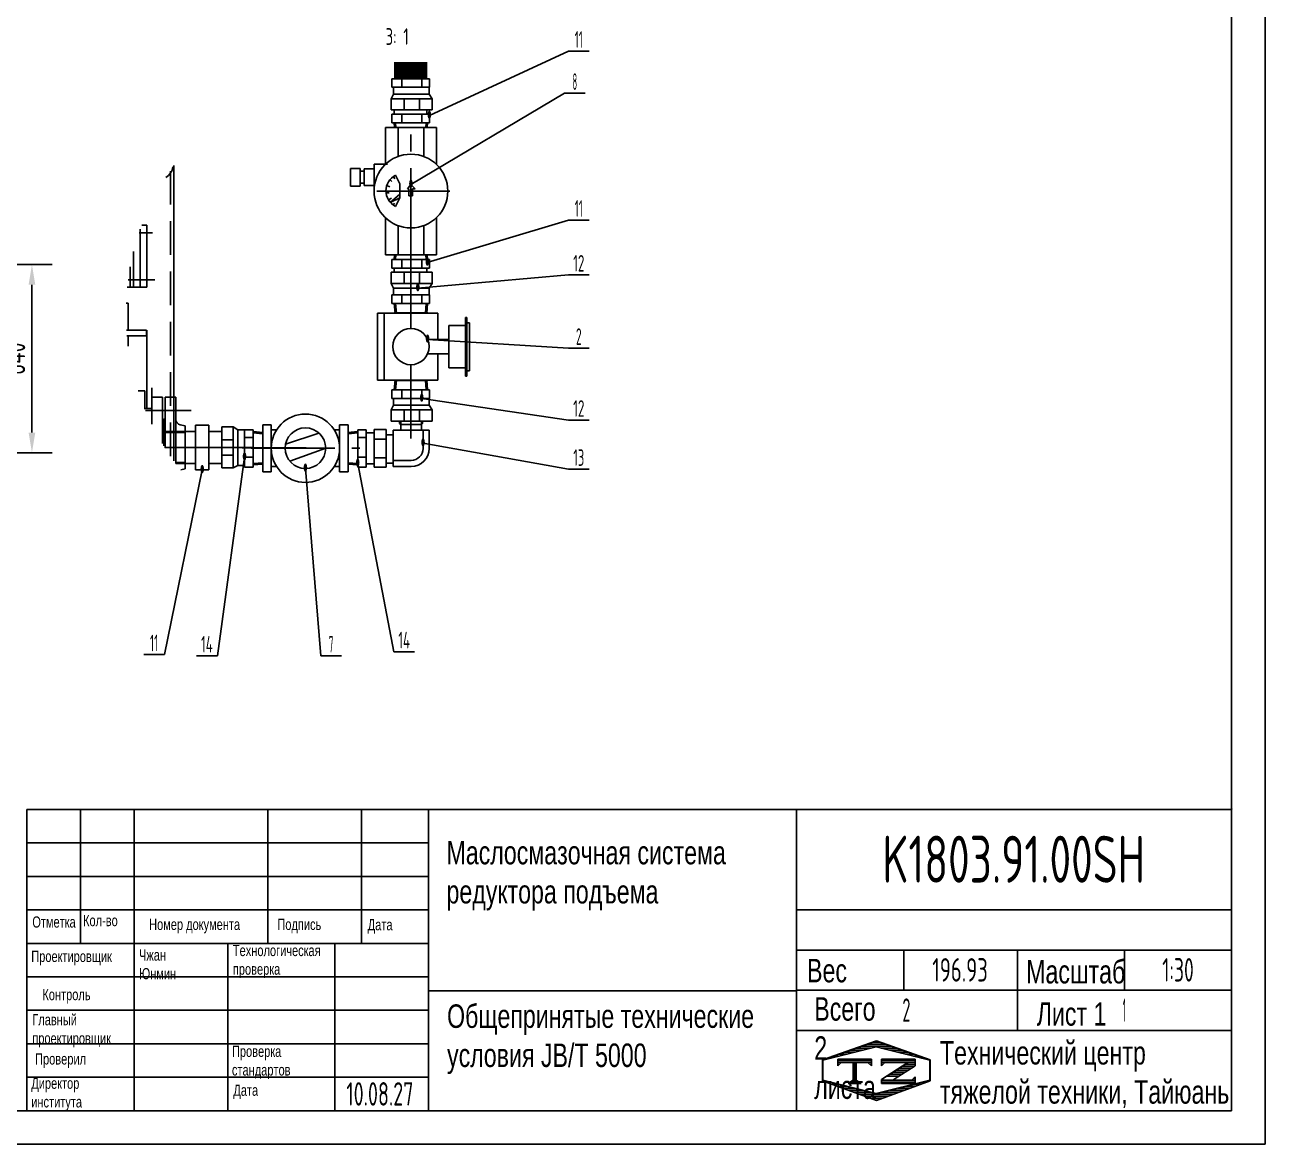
# Model space of a CAD drawing. Header units: millimetres. Extents: x -318 to 12282, y 0 to 8910.
# Drawn here: x 6734 to 12282, y 0 to 5008 of the extents above; entities that cross this region are included whole.
import ezdxf
from ezdxf.enums import TextEntityAlignment as Align

# ---------------------------------------------------------------- set-up
doc = ezdxf.new("R2010")
doc.units = ezdxf.units.MM
doc.header["$LTSCALE"] = 300
for name, pattern in [('F', [0.75, 0.5, -0.25]), ('G', [2, 1.25, -0.25, 0.25, -0.25]), ('K', [2.5, 1.25, -0.25, 0.25, -0.25, 0.25, -0.25])]:
    doc.linetypes.add(name, pattern=pattern)
for name, color, linetype in [('01', 7, 'Continuous'), ('02', 1, 'Continuous'), ('04', 2, 'F'), ('05', 4, 'G'), ('07', 6, 'K'), ('08', 1, 'Continuous'), ('11', 3, 'Continuous'), ('THICK', 7, 'Continuous')]:
    doc.layers.add(name, color=color, linetype=linetype)
doc.styles.get("Standard").update_dxf_attribs({"font": 'isocp', "width": 0.707, "bigfont": 'intecad.shx'})
doc.dimstyles.new('INTE', dxfattribs={"dimscale": 30, "dimtxt": 3.5, "dimasz": 3, "dimexe": 3, "dimexo": 0, "dimgap": 1, "dimtad": 1, "dimdec": 3, "dimdsep": 46, "dimtxsty": 'Standard', "dimcen": 0, "dimclrd": 1, "dimclre": 1, "dimclrt": 3, "dimaunit": 1, "dimadec": 4, "dimazin": 0, "dimtfac": 1, "dimtdec": 3, "dimtmove": 0, "dimatfit": 0, "dimfxl": 1, "dimarcsym": 0})

# ---------------------------------------------------------------- blocks, each defined once
blk = doc.blocks.new('*D54')
at = {"layer": '08', "color": 1, "lineweight": -2}
for p, q in [((5890.7, 3935.1), (6855.5, 3935.1)), ((6765.5, 3845.1), (6765.5, 3183.7)), ((5976.5, 3093.7), (6855.5, 3093.7))]:
    blk.add_line(p, q, dxfattribs=at)
at = {"layer": '08', "color": 1}
for points in [[(6750.5, 3845.1), (6780.5, 3845.1), (6765.5, 3935.1)], [(6750.5, 3183.7), (6780.5, 3183.7), (6765.5, 3093.7)]]:
    blk.add_solid(points, dxfattribs=at)
at = {"layer": 'Defpoints', "color": 0}
for p in [(5890.7, 3935.1), (5976.5, 3093.7), (6765.5, 3093.7)]:
    blk.add_point(p, dxfattribs=at)
at = {"layer": '08', "color": 3, "insert": (6683, 3514.4), "char_height": 105, "attachment_point": 5, "rotation": 90}
blk.add_mtext('840', dxfattribs=at)
blk = doc.blocks.new('*U83')
at = {"layer": '01'}
for points in [[(415, 5), (415, 292)], [(25, 5), (415, 5)]]:
    blk.add_lwpolyline(points, dxfattribs=at)
at = {"layer": '02'}
for points in [[(420, 0), (420, 297)], [(0, 0), (420, 0)]]:
    blk.add_lwpolyline(points, dxfattribs=at)
blk = doc.blocks.new('*X88')
at = {"color": 0}
for p, q in [((127.06, 7.8), (132.06, 7.8)), ((127.06, 7.5), (132.06, 7.5)), ((127.06, 7.2), (127.32, 7.2)), ((128.3, 5.7), (130.1, 5.7)), ((128.77, 6), (130.57, 6)), ((129.23, 6.3), (131.04, 6.3)), ((129.7, 6.6), (131.51, 6.6)), ((130.16, 6.9), (131.98, 6.9)), ((130.62, 7.2), (132.06, 7.2)), ((127.84, 5.4), (129.64, 5.4))]:
    blk.add_line(p, q, dxfattribs=at)
blk = doc.blocks.new('*X89')
at = {"color": 0}
for p, q in [((127.06, 4.8), (132.06, 4.8)), ((127.06, 4.5), (132.06, 4.5)), ((131.84, 5.1), (132.06, 5.1))]:
    blk.add_line(p, q, dxfattribs=at)
blk = doc.blocks.new('*X87')
at = {"color": 0}
for p, q in [((122.34, 4.5), (123.72, 4.5)), ((122.82, 4.8), (123.24, 4.8))]:
    blk.add_line(p, q, dxfattribs=at)
blk = doc.blocks.new('*X86')
at = {"color": 0}
for p, q in [((120.53, 7.8), (125.53, 7.8)), ((120.53, 7.5), (125.53, 7.5)), ((120.53, 7.2), (120.79, 7.2)), ((125.27, 7.2), (125.53, 7.2))]:
    blk.add_line(p, q, dxfattribs=at)
blk = doc.blocks.new('*X85')
at = {"color": 0}
for p, q in [((122.38, 9.3), (124.32, 9.3)), ((123.24, 9.6), (125.52, 9.6)), ((124.1, 9.9), (128.52, 9.9)), ((124.97, 10.2), (127.67, 10.2)), ((125.83, 10.5), (126.82, 10.5)), ((127.02, 9.6), (129.37, 9.6)), ((128.22, 9.3), (130.22, 9.3)), ((118.22, 7.8), (118.32, 7.8)), ((118.22, 7.5), (118.27, 7.5)), ((118.94, 8.1), (119.52, 8.1)), ((119.8, 8.4), (120.72, 8.4)), ((120.66, 8.7), (121.92, 8.7)), ((121.52, 9), (123.12, 9)), ((129.42, 9), (131.07, 9)), ((130.62, 8.7), (131.92, 8.7)), ((131.82, 8.4), (132.77, 8.4)), ((133.02, 8.1), (133.62, 8.1)), ((134.22, 7.8), (134.32, 7.8)), ((134.27, 7.5), (134.32, 7.5)), ((118.22, 7.2), (118.27, 7.2)), ((118.22, 6.9), (118.27, 6.9)), ((118.22, 6.6), (118.27, 6.6)), ((118.22, 6.3), (118.27, 6.3)), ((118.22, 6), (118.27, 6)), ((118.22, 5.7), (118.27, 5.7)), ((134.27, 7.2), (134.32, 7.2)), ((134.27, 6.9), (134.32, 6.9)), ((134.27, 6.6), (134.32, 6.6)), ((134.27, 6.3), (134.32, 6.3)), ((134.27, 6), (134.32, 6)), ((134.27, 5.7), (134.32, 5.7)), ((118.22, 5.4), (118.27, 5.4)), ((118.22, 5.1), (118.27, 5.1)), ((118.22, 4.8), (118.27, 4.8)), ((118.79, 4.5), (119.42, 4.5)), ((119.61, 4.2), (120.62, 4.2)), ((120.43, 3.9), (121.82, 3.9)), ((130.72, 3.9), (132.14, 3.9)), ((131.92, 4.2), (132.95, 4.2)), ((133.12, 4.5), (133.76, 4.5)), ((134.27, 5.4), (134.32, 5.4)), ((134.27, 5.1), (134.32, 5.1)), ((134.27, 4.8), (134.32, 4.8)), ((121.26, 3.6), (123.02, 3.6)), ((122.08, 3.3), (124.22, 3.3)), ((122.91, 3), (125.42, 3)), ((123.73, 2.7), (128.89, 2.7)), ((124.55, 2.4), (128.07, 2.4)), ((125.38, 2.1), (127.26, 2.1)), ((127.12, 3), (129.7, 3)), ((128.32, 3.3), (130.51, 3.3)), ((129.52, 3.6), (131.32, 3.6)), ((126.2, 1.8), (126.45, 1.8))]:
    blk.add_line(p, q, dxfattribs=at)

msp = doc.modelspace()

# ---------------------------------------------------------------- linework, layer by layer
for p, q in [((8554.4683, 3718.1497), (8366.9228, 3718.1497)), ((8554.4683, 3418.1497), (8366.9228, 3418.1497)), ((7798.285, 3207.5092), (7798.285, 3019.9638)), ((8179.285, 3207.5092), (8179.285, 3019.9638))]:
    msp.add_line(p, q)
at = {"layer": '01'}
for p, q in [((8459.6785, 4833.1143), (8459.6785, 4766.7907)), ((8376.0849, 4608.419), (8376.0849, 4570.029)), ((8385.3847, 4608.419), (8385.3847, 4627.1135)), ((8420.4138, 4608.419), (8420.4138, 4570.029)), ((8509.0717, 4608.419), (8509.0717, 4570.029)), ((8531.9226, 4608.419), (8531.9226, 4627.1135)), ((8543.2721, 4608.419), (8543.2721, 4570.029)), ((8346.3802, 4549.1774), (8346.3802, 4383.1606)), ((8346.3802, 4549.1774), (8575.0109, 4549.1774)), ((8403.5379, 4549.1774), (8403.5379, 4418.9611)), ((8517.8532, 4549.1774), (8517.8532, 4418.9611)), ((8575.0109, 4549.1774), (8575.0109, 4383.1606)), ((8295.6955, 4264.1774), (8295.6955, 4384.1774)), ((8295.6955, 4384.1774), (8355.6955, 4384.1774)), ((8234.3563, 4365.4109), (8190.6955, 4365.4109)), ((8190.6955, 4365.4109), (8190.6955, 4285.7755)), ((8234.3563, 4285.7755), (8234.3563, 4365.4109)), ((8251.5595, 4353.5732), (8234.3563, 4353.5732)), ((8234.3563, 4353.5732), (8234.3563, 4299.7655)), ((8295.6955, 4364.3348), (8251.5595, 4364.3348)), ((8251.5595, 4364.3348), (8251.5595, 4289.004)), ((8251.5595, 4299.7655), (8251.5595, 4353.5732)), ((8295.6955, 4289.004), (8295.6955, 4364.3348)), ((8382.9072, 4329.8064), (8389.0154, 4318.314)), ((8410.8538, 4297.1714), (8391.3711, 4334.8779)), ((8190.6955, 4285.7755), (8234.3563, 4285.7755)), ((8234.3563, 4299.7655), (8251.5595, 4299.7655)), ((8251.5595, 4289.004), (8295.6955, 4289.004)), ((8352.4793, 4288.5217), (8365.9668, 4283.3126)), ((8366.9577, 4315.2162), (8374.7094, 4307.1772)), ((8410.8538, 4233.1586), (8410.8538, 4297.1714)), ((8460.6955, 4293.7537), (8445.4207, 4274.1325)), ((8445.4207, 4274.1325), (8451.6939, 4274.1325)), ((8451.6939, 4274.1325), (8451.6939, 4242.7385)), ((8479.1392, 4274.1325), (8460.6955, 4293.7537)), ((8468.1611, 4242.7385), (8468.1611, 4274.1325)), ((8468.1611, 4274.1325), (8479.1392, 4274.1325)), ((8349.4817, 4255.8137), (8362.7877, 4256.2661)), ((8360.05, 4224.8849), (8373.1199, 4232.4015)), ((8368.5477, 4213.2538), (8410.8538, 4250.6977)), ((8410.8538, 4233.1586), (8368.5477, 4213.2538)), ((8410.8538, 4233.1586), (8391.3711, 4195.4521)), ((8451.6939, 4242.7385), (8468.1611, 4242.7385)), ((8381.4256, 4201.5687), (8386.6311, 4210.1279)), ((7256.7617, 4111.2979), (7280.1385, 4111.2979)), ((7280.1385, 4111.2979), (7280.1385, 3833.7979)), ((8346.3802, 3979.1774), (8346.3802, 4145.1942)), ((8403.5379, 3979.1774), (8403.5379, 4109.3937)), ((8517.8532, 3979.1774), (8517.8532, 4109.3937)), ((8575.0109, 3979.1774), (8575.0109, 4145.1942)), ((7220.1385, 3993.8804), (7220.1385, 3833.7979)), ((8346.3802, 3979.1774), (8575.0109, 3979.1774)), ((8376.0849, 3919.9358), (8376.0849, 3958.3258)), ((8420.4138, 3919.9358), (8420.4138, 3958.3258)), ((8509.0717, 3919.9358), (8509.0717, 3958.3258)), ((8543.2721, 3919.9358), (8543.2721, 3958.3258)), ((8372.5603, 3851.0381), (8372.5603, 3901.2413)), ((8372.5603, 3901.2413), (8555.6509, 3901.2413)), ((8385.3847, 3919.9358), (8385.3847, 3901.2413)), ((8429.8559, 3851.0381), (8429.8559, 3901.2413)), ((8498.3553, 3851.0381), (8498.3553, 3901.2413)), ((8531.9226, 3919.9358), (8531.9226, 3901.2413)), ((8555.6509, 3851.0381), (8555.6509, 3901.2413)), ((7280.1385, 3833.7979), (7191.782, 3833.7979)), ((8372.5603, 3851.0381), (8555.6509, 3851.0381)), ((8383.4788, 3829.9971), (8372.5603, 3851.0381)), ((8383.4788, 3829.9971), (8383.4788, 3799.954)), ((8383.4788, 3829.9971), (8542.6349, 3829.9971)), ((8542.6349, 3829.9971), (8555.6509, 3851.0381)), ((8542.6349, 3829.9971), (8542.6349, 3799.954)), ((8376.0849, 3799.954), (8376.0849, 3761.5641)), ((8420.4138, 3799.954), (8420.4138, 3761.5641)), ((8509.0717, 3799.954), (8509.0717, 3761.5641)), ((8543.2721, 3799.954), (8543.2721, 3761.5641)), ((7196.4459, 3762.0797), (7186.6794, 3762.0797)), ((7196.4459, 3641.7979), (7196.4459, 3762.0797)), ((8580.6955, 3718.1497), (8310.6955, 3718.1497)), ((8310.6955, 3718.1497), (8310.6955, 3418.1497)), ((8340.6955, 3718.1497), (8340.6955, 3418.1497)), ((8385.6955, 3719.5816), (8535.6955, 3719.5816)), ((8389.8217, 3718.1497), (8531.5694, 3718.1497)), ((8580.6955, 3600.2523), (8580.6955, 3718.1497)), ((8629.7276, 3473.26), (8629.7276, 3662.26)), ((8629.7276, 3662.26), (8704.7276, 3662.26)), ((8704.7276, 3436.51), (8704.7276, 3699.01)), ((8704.7276, 3699.01), (8710.7276, 3699.01)), ((8710.7276, 3436.51), (8710.7276, 3699.01)), ((8710.7276, 3675.01), (8722.7276, 3675.01)), ((8722.7276, 3460.51), (8722.7276, 3675.01)), ((7188.4155, 3641.7979), (7196.4459, 3641.7979)), ((7188.4155, 3641.7979), (7277.8809, 3641.7979)), ((7277.8809, 3616.2403), (7190.4471, 3616.2403)), ((7195.5709, 3616.2403), (7195.5709, 3570.3691)), ((7277.8809, 3641.7979), (7277.8809, 3616.2403)), ((7280.1386, 3641.7979), (7280.1386, 3290.7979)), ((8629.7276, 3600.2523), (8535.1393, 3600.2523)), ((8629.7276, 3536.047), (8629.7276, 3600.2523)), ((8535.1393, 3536.047), (8629.7276, 3536.047)), ((8580.6955, 3418.1497), (8580.6955, 3536.047)), ((8629.7276, 3473.26), (8704.7276, 3473.26)), ((8710.7276, 3460.51), (8722.7276, 3460.51)), ((8310.6955, 3418.1497), (8580.6955, 3418.1497)), ((8385.6955, 3416.7178), (8535.6955, 3416.7178)), ((8389.8217, 3418.1497), (8531.5694, 3418.1497)), ((8704.7276, 3436.51), (8710.7276, 3436.51)), ((7270.9021, 3371.1236), (7240.6886, 3371.1236)), ((7270.9021, 3288.9975), (7270.9021, 3371.1236)), ((7301.2366, 3341.7979), (7301.2366, 3221.8284)), ((7349.2366, 3341.7979), (7301.2366, 3341.7979)), ((7349.2366, 3341.7979), (7349.2366, 3134.25)), ((7361.2366, 3114.9334), (7361.2366, 3342.1465)), ((7409.2366, 3342.1465), (7361.2366, 3342.1465)), ((7409.2366, 3045.3095), (7409.2366, 3342.1465)), ((8376.0849, 3336.3453), (8376.0849, 3374.7353)), ((8383.4788, 3306.3022), (8383.4788, 3336.3453)), ((8420.4138, 3336.3453), (8420.4138, 3374.7353)), ((8509.0717, 3336.3453), (8509.0717, 3374.7353)), ((8542.6349, 3306.3022), (8542.6349, 3336.3453)), ((8543.2721, 3336.3453), (8543.2721, 3374.7353)), ((8383.4788, 3306.3022), (8372.5603, 3285.2613)), ((8372.5603, 3285.2613), (8555.6509, 3285.2613)), ((8372.5603, 3285.2613), (8372.5603, 3235.0581)), ((8383.4788, 3306.3022), (8542.6349, 3306.3022)), ((8429.8559, 3285.2613), (8429.8559, 3235.0581)), ((8498.3553, 3285.2613), (8498.3553, 3235.0581)), ((8542.6349, 3306.3022), (8555.6509, 3285.2613)), ((8555.6509, 3285.2613), (8555.6509, 3235.0581)), ((7355.2366, 3242.7979), (7349.2366, 3242.7979)), ((7355.2366, 3124.4828), (7355.2366, 3243.1465)), ((7361.2366, 3243.1465), (7355.2366, 3243.1465)), ((7355.2366, 3242.7979), (7355.2366, 3124.4828)), ((7428.3329, 3218.1607), (7451.2366, 3213.38)), ((7798.285, 3218.7365), (7835.785, 3218.7365)), ((7798.285, 3218.7365), (7798.285, 3008.7365)), ((7835.785, 3218.7365), (7835.785, 3008.7365)), ((8141.785, 3218.7365), (8179.285, 3218.7365)), ((8141.785, 3218.7365), (8141.785, 3008.7365)), ((8179.285, 3218.7365), (8179.285, 3008.7365)), ((8372.5603, 3235.0581), (8555.6509, 3235.0581)), ((8410.3791, 3235.0581), (8410.3791, 3224.5505)), ((8410.3791, 3224.5505), (8415.7791, 3219.1505)), ((8415.7791, 3219.1505), (8507.5791, 3219.1505)), ((8512.9791, 3224.5505), (8507.5791, 3219.1505)), ((8512.9791, 3235.0581), (8512.9791, 3224.5505)), ((7451.2366, 3020.9131), (7451.2366, 3213.38)), ((7451.2366, 3189.1465), (7497.493, 3189.1465)), ((7497.493, 3016.6016), (7497.493, 3216.9941)), ((7497.493, 3216.9941), (7557.0161, 3216.9941)), ((7557.0161, 3216.9941), (7557.0161, 3016.6016)), ((7557.0161, 3189.1465), (7618.326, 3189.1465)), ((7665.3967, 3208.6919), (7615.1934, 3208.6919)), ((7615.1934, 3025.6012), (7615.1934, 3208.6919)), ((7665.3967, 3025.6012), (7665.3967, 3208.6919)), ((7686.4376, 3195.6759), (7665.3967, 3208.6919)), ((7686.4376, 3036.5198), (7686.4376, 3195.6759)), ((7686.4376, 3195.6759), (7716.4807, 3195.6759)), ((7716.4807, 3196.313), (7754.8706, 3196.313)), ((7798.285, 3042.8627), (7798.285, 3184.6103)), ((7835.785, 3196.1852), (7859.9005, 3196.1852)), ((7899.8477, 3132.0607), (8049.0792, 3181.6352)), ((8141.785, 3196.1852), (8117.6695, 3196.1852)), ((8179.285, 3042.8627), (8179.285, 3184.6103)), ((8261.0894, 3196.313), (8222.6994, 3196.313)), ((8261.0894, 3182.8754), (8295.8859, 3182.8754)), ((8295.8859, 3196.8971), (8349.8859, 3196.8971)), ((8349.8859, 3173.1108), (8380.6791, 3173.1108)), ((8380.6791, 3193.7194), (8542.6791, 3193.7194)), ((8380.6791, 3193.7194), (8380.6791, 3031.7194)), ((8414.9137, 3193.7194), (8414.9137, 3209.9705)), ((8508.4445, 3193.7194), (8508.4445, 3209.9705)), ((8514.9781, 3112.7194), (8514.9781, 3193.7194)), ((8542.6791, 3112.7194), (8542.6791, 3193.7194)), ((7665.3967, 3151.3963), (7615.1934, 3151.3963)), ((7716.4807, 3162.1126), (7754.8706, 3162.1126)), ((7919.0644, 3055.5587), (8079.5904, 3113.7365)), ((8261.0894, 3162.1126), (8222.6994, 3162.1126)), ((8295.8859, 3154.8082), (8349.8859, 3154.8082)), ((7665.3967, 3082.8968), (7615.1934, 3082.8968)), ((7716.4807, 3073.4548), (7754.8706, 3073.4548)), ((8261.0894, 3073.4548), (8222.6994, 3073.4548)), ((8295.8859, 3070.6306), (8349.8859, 3070.6306)), ((8461.6791, 3059.4204), (8380.6791, 3059.4204)), ((7431.2773, 3016.747), (7451.2366, 3020.9131)), ((7451.2366, 3045.1465), (7497.493, 3045.1465)), ((7557.0161, 3016.6016), (7497.493, 3016.6016)), ((7557.0161, 3045.1465), (7618.326, 3045.1465)), ((7665.3967, 3025.6012), (7615.1934, 3025.6012)), ((7686.4376, 3036.5198), (7665.3967, 3025.6012)), ((7686.4376, 3036.5198), (7716.4807, 3036.5198)), ((7716.4807, 3029.1258), (7754.8706, 3029.1258)), ((7798.285, 3008.7365), (7835.785, 3008.7365)), ((7835.785, 3031.2878), (7859.9005, 3031.2878)), ((8141.785, 3031.2878), (8117.6695, 3031.2878)), ((8141.785, 3008.7365), (8179.285, 3008.7365)), ((8261.0894, 3029.1258), (8222.6994, 3029.1258)), ((8261.0894, 3043.2613), (8295.8859, 3043.2613)), ((8295.8859, 3028.5417), (8349.8859, 3028.5417)), ((8349.8859, 3046.2903), (8380.6791, 3046.2903)), ((8461.6791, 3031.7194), (8380.6791, 3031.7194))]:
    msp.add_line(p, q, dxfattribs=at)
at = {"layer": '01', "color": 7, "linetype": 'Continuous'}
for p, q in [((8543.2721, 4608.419), (8376.0849, 4608.419)), ((8543.2721, 4570.029), (8376.0849, 4570.029)), ((8386.0009, 4570.029), (8387.8252, 4549.1774)), ((8535.3902, 4570.029), (8533.5659, 4549.1774)), ((7400.1386, 3057.6741), (7400.1386, 4378.6253)), ((8543.2721, 3958.3258), (8376.0849, 3958.3258)), ((8386.0009, 3958.3258), (8387.8252, 3979.1774)), ((8535.3902, 3958.3258), (8533.5659, 3979.1774)), ((8543.2721, 3919.9358), (8376.0849, 3919.9358)), ((8543.2721, 3799.954), (8376.0849, 3799.954)), ((8543.2721, 3761.5641), (8376.0849, 3761.5641)), ((8386.0009, 3761.5641), (8389.8442, 3717.6349)), ((8526.6955, 3718.1497), (8394.6955, 3718.1497)), ((8395.7279, 3718.1497), (8525.6632, 3718.1497)), ((8535.3902, 3761.5641), (8531.5469, 3717.6349)), ((8386.0009, 3374.7353), (8389.8442, 3418.6644)), ((8526.6955, 3418.1497), (8394.6955, 3418.1497)), ((8395.7279, 3418.1497), (8525.6632, 3418.1497)), ((8535.3902, 3374.7353), (8531.5469, 3418.6644)), ((8543.2721, 3374.7353), (8376.0849, 3374.7353)), ((8543.2721, 3336.3453), (8376.0849, 3336.3453)), ((7301.2366, 3290.7979), (7270.9021, 3290.7979)), ((8415.7791, 3219.1505), (8415.7791, 3209.9705)), ((8507.5791, 3219.1505), (8507.5791, 3209.9705)), ((7716.4807, 3196.313), (7716.4807, 3029.1258)), ((7754.8706, 3196.313), (7754.8706, 3029.1258)), ((7754.8706, 3188.4311), (7798.7998, 3184.5878)), ((7798.285, 3179.7365), (7798.285, 3047.7365)), ((7798.285, 3048.7688), (7798.285, 3178.7041)), ((8222.6994, 3188.4311), (8178.7703, 3184.5878)), ((8179.285, 3179.7365), (8179.285, 3047.7365)), ((8179.285, 3048.7688), (8179.285, 3178.7041)), ((8222.6994, 3196.313), (8222.6994, 3029.1258)), ((8261.0894, 3196.313), (8261.0894, 3029.1258)), ((8295.8859, 3196.8971), (8295.8859, 3028.5417)), ((8349.8859, 3196.8971), (8349.8859, 3028.5417)), ((7754.8706, 3039.0419), (7798.7998, 3042.8852)), ((8222.6994, 3039.0419), (8178.7703, 3042.8852))]:
    msp.add_line(p, q, dxfattribs=at)
at = {"layer": '01'}
for centre, radius in [((8460.6955, 4264.1774), 165), ((8460.6955, 3568.1497), 81.0707), ((7988.785, 3113.7365), 153), ((7988.785, 3113.7365), 90.8054)]:
    msp.add_circle(centre, radius, dxfattribs=at)
for centre, radius, start, end in [((7333.4162, 4380.4527), 62.9657, 298.7706065, 352.9783409), ((8427.3912, 4265.165), 78.4687, 117.3250748, 242.6749252), ((7433.2366, 3241.6543), 24, 180, 258.2101147), ((8461.6791, 3112.7194), 81, 270, 0), ((8461.6791, 3112.7194), 53.299, 270, 0)]:
    msp.add_arc(centre, radius, start, end, dxfattribs=at)
msp.add_point((12131.938, 1500), dxfattribs=at)
at = {"layer": '02'}
for p, q in [((8543.2721, 4601.6373), (9165.0547, 4890.4134)), ((9165.0547, 4890.4134), (9258.0547, 4890.4134)), ((8460.6955, 4293.7537), (9147.4158, 4701.7684)), ((9147.4158, 4701.7684), (9240.4158, 4701.7684)), ((8534.0985, 3945.1247), (9165.0547, 4134.2498)), ((9165.0547, 4134.2498), (9258.0547, 4134.2498)), ((8491.6224, 3829.9971), (9165.0547, 3888.834)), ((9165.0547, 3888.834), (9258.0547, 3888.834)), ((8535.1393, 3600.2523), (9165.0547, 3560.9633)), ((9165.0547, 3560.9633), (9258.0547, 3560.9633)), ((8509.0717, 3336.3453), (9165.0547, 3239.4006)), ((8415.7791, 3235.0581), (8415.7791, 3219.1505)), ((8507.5791, 3235.0581), (8507.5791, 3219.1505)), ((9165.0547, 3239.4006), (9258.0547, 3239.4006)), ((8514.9781, 3136.4108), (9165.0547, 3019.6045)), ((7716.4807, 3073.4548), (7594.8177, 2184.8068)), ((7527.2546, 3016.6016), (7358.455, 2190.3841)), ((7988.785, 3022.9311), (8057.2439, 2184.8068)), ((8222.6994, 3044.9706), (8384.0954, 2203.394)), ((9165.0547, 3019.6045), (9258.0547, 3019.6045)), ((7358.455, 2190.3841), (7265.455, 2190.3841)), ((7594.8177, 2184.8068), (7501.8177, 2184.8068)), ((8057.2439, 2184.8068), (8150.2439, 2184.8068)), ((8384.0954, 2203.394), (8477.0954, 2203.394))]:
    msp.add_line(p, q, dxfattribs=at)
at = {"layer": '02', "color": 1, "linetype": 'Continuous'}
for p, q in [((8391.9296, 4570.029), (8393.7539, 4549.1774)), ((8529.4615, 4570.029), (8527.6372, 4549.1774)), ((8391.9296, 3958.3258), (8393.7539, 3979.1774)), ((8529.4615, 3958.3258), (8527.6372, 3979.1774)), ((8391.9296, 3761.5641), (8395.7279, 3718.1497)), ((8529.4615, 3761.5641), (8525.6632, 3718.1497)), ((8391.9296, 3374.7353), (8395.7279, 3418.1497)), ((8529.4615, 3374.7353), (8525.6632, 3418.1497)), ((7754.8706, 3182.5024), (7798.285, 3178.7041)), ((8222.6994, 3182.5024), (8179.285, 3178.7041)), ((7754.8706, 3044.9706), (7798.285, 3048.7688)), ((8222.6994, 3044.9706), (8179.285, 3048.7688))]:
    msp.add_line(p, q, dxfattribs=at)
at = {"layer": '04', "color": 2, "linetype": 'F'}
for p, q in [((7385.1386, 3078.8639), (7385.1386, 4357.4355)), ((7205.1385, 3925.7207), (7205.1385, 3833.7979)), ((7451.2366, 3189.1465), (7355.2366, 3189.1465)), ((7451.2366, 3184.6465), (7355.2366, 3184.6465)), ((7451.2366, 3049.6465), (7406.0157, 3049.6465)), ((7451.2366, 3045.1465), (7409.3583, 3045.1465))]:
    msp.add_line(p, q, dxfattribs=at)
at = {"layer": '05', "color": 4, "linetype": 'G'}
for p, q in [((8460.6955, 3991.8926), (8460.6955, 4577.972)), ((8308.2782, 4264.1774), (8634.2629, 4264.1774)), ((7304.4184, 4077.5479), (7244.7804, 4077.5479)), ((7250.1385, 4093.0641), (7250.1385, 3833.7979)), ((7315.5333, 3867.5479), (7195.7865, 3867.5479)), ((7301.2366, 3384.3671), (7301.2366, 3221.8284)), ((7273.9028, 3281.7979), (7400.7422, 3281.7979)), ((7477.0608, 3282.1465), (7309.7311, 3282.1465)), ((7477.0608, 3117.1465), (7359.8342, 3117.1465)), ((7448.0406, 3116.7979), (7360.0547, 3116.7979)), ((7477.0608, 3117.1465), (7753.326, 3117.1465)), ((7705.3467, 3115.1684), (7992.0808, 3115.1684)), ((7745.7841, 3113.7365), (8231.786, 3113.7365))]:
    msp.add_line(p, q, dxfattribs=at)
at = {"layer": '05'}
for p, q in [((8460.6955, 3649.1497), (8460.6955, 3997.1497)), ((8460.6955, 3487.1497), (8460.6955, 3156.9186))]:
    msp.add_line(p, q, dxfattribs=at)
at = {"layer": '07', "color": 6, "linetype": 'K'}
for p, q in [((8543.2721, 4766.7907), (8376.0849, 4766.7907)), ((8376.0849, 4728.4007), (8376.0849, 4766.7907)), ((8543.2721, 4728.4007), (8376.0849, 4728.4007)), ((8383.4788, 4698.3577), (8383.4788, 4728.4007)), ((8420.4138, 4728.4007), (8420.4138, 4766.7907)), ((8509.0717, 4728.4007), (8509.0717, 4766.7907)), ((8542.6349, 4698.3577), (8542.6349, 4728.4007)), ((8543.2721, 4728.4007), (8543.2721, 4766.7907)), ((8383.4788, 4698.3577), (8372.5603, 4677.3167)), ((8372.5603, 4677.3167), (8555.6509, 4677.3167)), ((8372.5603, 4677.3167), (8372.5603, 4627.1135)), ((8383.4788, 4698.3577), (8542.6349, 4698.3577)), ((8429.8559, 4677.3167), (8429.8559, 4627.1135)), ((8498.3553, 4677.3167), (8498.3553, 4627.1135)), ((8542.6349, 4698.3577), (8555.6509, 4677.3167)), ((8555.6509, 4677.3167), (8555.6509, 4627.1135)), ((8372.5603, 4627.1135), (8555.6509, 4627.1135)), ((8372.5603, 4627.1135), (8555.6509, 4627.1135))]:
    msp.add_line(p, q, dxfattribs=at)
at = {"layer": '07', "color": 6, "linetype": 'K', "const_width": 150}
msp.add_lwpolyline([(8459.6785, 4766.7907), (8459.6785, 4842.1124)], dxfattribs=at)
at = {"layer": 'THICK'}
for p, q in [((6743.17, 1497.192), (6743.17, 150)), ((6743.17, 1497.192), (12131.938, 1497.192)), ((6982.5933, 1496.5422), (6982.5933, 1497.192)), ((6982.6708, 898.44), (6982.6708, 1497.192)), ((7222.1716, 150), (7222.1716, 1497.192)), ((7820.9236, 898.44), (7820.9236, 1497.192)), ((8240.05, 898.44), (8240.05, 1497.192)), ((8539.426, 150), (8539.426, 1497.192)), ((10185.994, 150), (10185.994, 1497.192)), ((12131.938, 150), (12131.938, 1497.192)), ((6743.17, 1048.128), (8539.426, 1048.128)), ((10185.994, 1048.128), (12131.938, 1048.128)), ((6743.17, 898.44), (8539.426, 898.44)), ((7641.298, 150), (7641.298, 898.44)), ((8120.2996, 150), (8120.2996, 898.44)), ((10185.994, 868.5024), (12131.938, 868.5024)), ((10664.9956, 688.8768), (10664.9956, 868.5024)), ((11173.9348, 509.2512), (11173.9348, 868.5024)), ((11652.9364, 688.8768), (11652.9364, 868.5024)), ((8539.426, 686.2817), (10185.994, 686.2817)), ((10185.994, 688.8768), (12131.938, 688.8768)), ((10185.994, 509.2512), (12131.938, 509.2512)), ((6743.17, 150), (12131.938, 150))]:
    msp.add_line(p, q, dxfattribs=at)
at = {"layer": 'THICK', "color": 3}
for p, q in [((6743.17, 1347.504), (8539.426, 1347.504)), ((6743.17, 1197.816), (8539.426, 1197.816)), ((6743.17, 748.752), (8539.426, 748.752)), ((6743.17, 599.064), (8539.426, 599.064)), ((6743.17, 449.376), (8539.426, 449.376)), ((10301.3159, 377.708), (10543.9614, 462.2212)), ((10543.9614, 462.2212), (10783.4556, 377.708)), ((10302.8915, 375.8047), (10542.3923, 435.6799)), ((10542.3923, 435.6799), (10781.8931, 375.8047)), ((10301.3159, 283.5909), (10301.3159, 377.708)), ((10302.8915, 285.9919), (10302.8915, 375.8047)), ((10370.5201, 350.5615), (10370.5201, 380.4991)), ((10370.5201, 380.4991), (10520.2081, 380.4991)), ((10385.4889, 365.5303), (10370.5201, 350.5615)), ((10505.2393, 365.5303), (10385.4889, 365.5303)), ((10438.8134, 365.6732), (10438.8134, 283.5609)), ((10445.3621, 365.6732), (10445.3621, 283.5609)), ((10452.8463, 365.6732), (10452.8463, 283.5609)), ((10520.2081, 350.5615), (10505.2393, 365.5303)), ((10520.2081, 380.4991), (10520.2081, 350.5615)), ((10566.0447, 380.4991), (10566.0447, 350.5615)), ((10566.0447, 380.4991), (10715.7327, 380.4991)), ((10566.0447, 350.5615), (10581.0135, 365.5303)), ((10683.9208, 365.5303), (10566.0447, 289.2632)), ((10581.0135, 365.5303), (10683.9208, 365.5303)), ((10715.7286, 350.8474), (10639.0415, 301.7677)), ((10715.7327, 380.4991), (10715.7327, 350.5615)), ((10781.8931, 375.8047), (10781.8931, 285.9919)), ((10783.4556, 377.708), (10783.4556, 283.5909)), ((6743.17, 299.688), (8539.426, 299.688)), ((10543.9614, 195.2362), (10301.3159, 283.5909)), ((10542.3923, 226.1167), (10302.8915, 285.9919)), ((10445.3621, 290.4036), (10416.3608, 272.1564)), ((10445.3621, 290.4036), (10474.3633, 272.1564)), ((10781.8931, 285.9919), (10542.3923, 226.1167)), ((10783.4556, 283.5909), (10543.9614, 195.2362)), ((10566.0447, 289.2632), (10566.0447, 272.1564)), ((10639.0415, 301.7677), (10616.1627, 287.1252)), ((10700.7598, 287.1252), (10616.1627, 287.1252)), ((10715.7286, 302.094), (10700.7598, 287.1252)), ((10715.7286, 272.1564), (10715.7286, 302.094)), ((10416.3608, 272.1564), (10445.3621, 272.1564)), ((10474.3633, 272.1564), (10445.3621, 272.1564)), ((10566.0447, 272.1564), (10715.7286, 272.1564))]:
    msp.add_line(p, q, dxfattribs=at)
for p in [(6743.17, 299.688), (6743.17, 150)]:
    msp.add_point(p, dxfattribs=at)

# ---------------------------------------------------------------- block references
at = {"layer": '01', "xscale": 30, "yscale": 30, "zscale": 30}
msp.add_blockref('*U83', (-318.062, 0), dxfattribs=at)
at = {"layer": 'THICK', "color": 3, "xscale": 29.93760000000111, "yscale": 29.93759999999975, "zscale": 29.9376}
for name in ['*X85', '*X86', '*X88', '*X87', '*X89']:
    msp.add_blockref(name, (6762.1042, 142.6855), dxfattribs=at)

# ---------------------------------------------------------------- texts
at = {"layer": '01', "attachment_point": 1}
for s, insert, char_height in [('{\\fArial|b0|i0|c204|p34;\\C3;Маслосмазочная система\\Pредуктора подъема}', (8619.828, 1357.084), 105), ('{\\fArial|b0|i0|c204|p34;Отметка}', (6767.1831, 1019.181), 50), ('{\\fArial|b0|i0|c204|p34;Кол-во}', (6994.1842, 1025.3948), 50), ('{\\fArial|b0|i0|c204|p34;Номер документа}', (7289.5965, 1008.3069), 50), ('{\\fArial|b0|i0|c204|p34;Подпись}', (7863.3183, 1008.3069), 50), ('{\\fArial|b0|i0|c204|p34;Дата}', (8267.5668, 1006.7534), 50), ('{\\fArial|b0|i0|c204|p34;Технологическая\\Pпроверка}', (7664.2789, 891.509), 50), ('{\\fArial|b0|i0|c204|p34;Проектировщик}', (6762.4939, 865.1004), 50), ('{\\fArial|b0|i0|c204|p34;Масштаб}', (11212.5619, 824.2375), 105), ('{\\fArial|b0|i0|c204|p34;Контроль}', (6812.2475, 694.2213), 50), ('{\\fArial|b0|i0|c204|p34;Общепринятые технические\\Pусловия \\fArial|b0|i0|c0|p34;JB/T 5000}', (8622.3946, 625.4342), 105), ('{\\fArial|b0|i0|c204|p34;Лист 1}', (11259.8189, 635.3743), 105), ('{\\fArial|b0|i0|c204|p34;Главный\\Pпроектировщик}', (6767.1594, 581.9797), 50), ('{\\fArial|b0|i0|c204|p34;Технический центр\\Pтяжелой техники, Тайюань}', (10827.0445, 461.4214), 105)]:
    msp.add_mtext(s, dxfattribs=dict(at, insert=insert, char_height=char_height))
for s, insert, char_height, width in [('{\\fArial|b0|i0|c204|p34;\\C3;Чжан Юнмин}', (7244.4824, 871.3142), 50, 1.554799), ('{\\fArial|b0|i0|c204|p34;Вес}', (10232.6014, 829.2076), 105, 2.487224), ('{\\fArial|b0|i0|c204|p34;Всего 2 листа}', (10264.9352, 657.7397), 105, 4.974404), ('{\\fArial|b0|i0|c204|p34;Проверил}', (6779.5979, 406.4402), 50, 1.554799), ('{\\fArial|b0|i0|c204|p34;Проверка\\Pстандартов}', (7660.1776, 440.5171), 50, 1.554799), ('{\\fArial|b0|i0|c204|p34;Директор\\Pинститута}', (6762.495, 297.699), 50, 1.554799), ('{\\fArial|b0|i0|c204|p34;Дата}', (7666.3968, 266.531), 50, 7.773996)]:
    msp.add_mtext(s, dxfattribs=dict(at, insert=insert, char_height=char_height, width=width))
at = {"layer": '02', "width": 0.605172}
for p, p2 in [((8534.2721, 4586.6373), (8552.2721, 4586.6373)), ((8451.6955, 4278.7537), (8469.6955, 4278.7537)), ((8525.0985, 3930.1247), (8543.0985, 3930.1247)), ((8482.6224, 3814.9971), (8500.6224, 3814.9971)), ((8526.1393, 3585.2523), (8544.1393, 3585.2523)), ((8500.0717, 3321.3453), (8518.0717, 3321.3453)), ((8505.9781, 3121.4108), (8523.9781, 3121.4108)), ((7707.4807, 3058.4548), (7725.4807, 3058.4548)), ((8213.6994, 3029.9706), (8231.6994, 3029.9706)), ((7518.2546, 3001.6016), (7536.2546, 3001.6016)), ((7979.785, 3007.9311), (7997.785, 3007.9311))]:
    msp.add_text('●', height=30, dxfattribs=at).set_placement(p, p2, align=Align.FIT)
at = {"layer": '11', "width": 0.707}
msp.add_text('3: 1', height=75, dxfattribs=at).set_placement((8399.1982, 4917.8491), align=Align.CENTER)
at = {"layer": '11'}
for s, height, width, p, p2 in [('11', 74.24621, 0.582235, (9193.1825, 4905.4134), (9229.9269, 4905.4134)), ('8', 74.2462, 0.514182, (9183.4174, 4716.7684), (9204.4142, 4716.7684)), ('11', 74.24621, 0.582235, (9193.1825, 4149.2498), (9229.9269, 4149.2498)), ('12', 74.24621, 0.611465, (9186.357, 3903.834), (9236.7524, 3903.834)), ('2', 74.2462, 0.562593, (9198.8135, 3575.9633), (9224.2959, 3575.9633)), ('12', 74.24621, 0.611465, (9186.357, 3254.4006), (9236.7524, 3254.4006)), ('13', 74.24621, 0.609833, (9186.8461, 3034.6045), (9236.2633, 3034.6045)), ('11', 74.24621, 0.582235, (7293.5828, 2205.3841), (7330.3272, 2205.3841)), ('14', 74.24621, 0.614783, (8404.3494, 2218.394), (8456.8414, 2218.394)), ('14', 74.24621, 0.614783, (7522.0716, 2199.8068), (7574.5637, 2199.8068)), ('7', 74.2462, 0.514182, (8093.2455, 2199.8068), (8114.2423, 2199.8068)), ('K1803.91.00SH', 210, 0.69384, (10569.8509, 1170), (11744.0251, 1170)), ('196.93', 105, 0.676686, (10792.6534, 727.5), (11041.2226, 727.5)), ('1:30', 105, 0.655288, (11821.3855, 727.5), (11962.4905, 727.5)), ('2', 105, 0.562593, (10658.9192, 547.5), (10694.9568, 547.5)), ('1', 105, 0.404, (11644.5145, 547.5), (11659.3615, 547.5)), ('10.08.27', 105, 0.642055, (8171.938, 172.5), (8471.938, 172.5))]:
    msp.add_text(s, height=height, dxfattribs=dict(at, width=width)).set_placement(p, p2, align=Align.FIT)

# ---------------------------------------------------------------- dimensions: what is measured, and where the dimension line sits
at = {"layer": '08'}
dim = msp.add_linear_dim(base=(6765.5425, 3093.7253), p1=(5890.7121, 3935.1091), p2=(5976.4877, 3093.7253), angle=90, text='840', dimstyle='INTE', dxfattribs=at)
dim.commit()
dim.dimension.update_dxf_attribs({"geometry": '*D54', "text_midpoint": (6683.0425, 3514.4172)})

doc.saveas('drawing.dxf')
